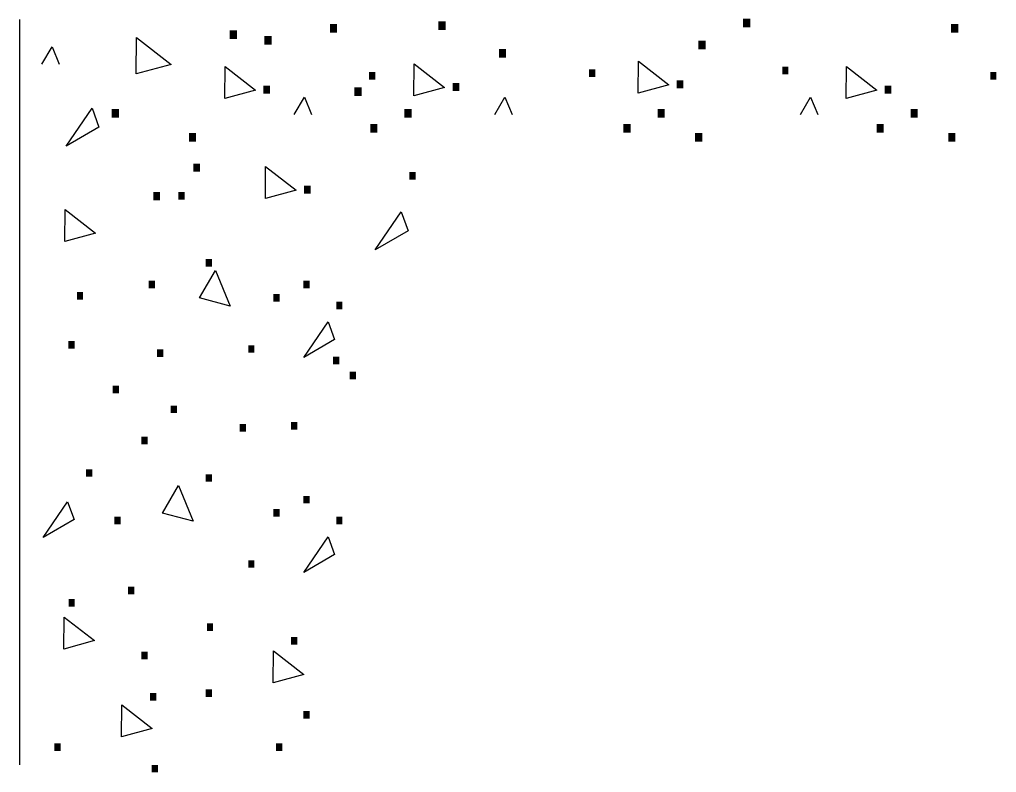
# Model space of a CAD drawing. Extents: x -881 to -726, y 593 to 666.
# Drawn here: x -772.0446 to -771.7501, y 610.5423 to 610.7694 of the extents above; entities that cross this region are included whole.
import ezdxf

# ---------------------------------------------------------------- set-up
doc = ezdxf.new("R2010")
doc.units = 0
doc.layers.add('es_DETAIL', color=7, linetype='Continuous')

msp = doc.modelspace()

# ---------------------------------------------------------------- linework, layer by layer
at = {"layer": 'es_DETAIL'}
msp.add_line((-772.04456, 610.76939), (-772.04456, 610.54456), dxfattribs=at)
for points in [[(-772.00939, 610.75298), (-772.00931, 610.76395), (-771.99884, 610.75585)], [(-771.98266, 610.74558), (-771.98259, 610.7552), (-771.97341, 610.7481)], [(-771.92566, 610.74639), (-771.92559, 610.75602), (-771.91642, 610.74892)], [(-771.85808, 610.74721), (-771.85801, 610.75683), (-771.84883, 610.74973)], [(-771.79538, 610.74558), (-771.79531, 610.7552), (-771.78613, 610.7481)], [(-772.03053, 610.73124), (-772.02271, 610.74271), (-772.02063, 610.73698)], [(-771.97045, 610.71544), (-771.97037, 610.72506), (-771.9612, 610.71796)], [(-772.03091, 610.70247), (-772.03084, 610.71209), (-772.02166, 610.70499)], [(-771.93734, 610.69997), (-771.92954, 610.71143), (-771.92745, 610.7057)], [(-771.99032, 610.68541), (-771.98545, 610.69371), (-771.98106, 610.68297)], [(-771.95887, 610.6675), (-771.95155, 610.67824), (-771.9496, 610.67287)], [(-772.00148, 610.62056), (-771.9966, 610.62885), (-771.99221, 610.61812)], [(-772.0374, 610.61319), (-772.03009, 610.62392), (-772.02814, 610.61856)], [(-771.95887, 610.60265), (-771.95155, 610.61338), (-771.9496, 610.60801)], [(-772.0312, 610.57954), (-772.03112, 610.58916), (-772.02195, 610.58206)], [(-771.96811, 610.56937), (-771.96804, 610.57899), (-771.95887, 610.57189)], [(-772.0138, 610.55308), (-772.01373, 610.56271), (-772.00455, 610.55561)]]:
    msp.add_lwpolyline(points, close=True, dxfattribs=at)
for points in [[(-772.03784, 610.75596), (-772.03476, 610.76119), (-772.03263, 610.75596)], [(-771.96176, 610.74073), (-771.95868, 610.74596), (-771.95655, 610.74073)], [(-771.90132, 610.74073), (-771.89824, 610.74596), (-771.8961, 610.74073)], [(-771.80917, 610.74073), (-771.80609, 610.74596), (-771.80394, 610.74073)]]:
    msp.add_lwpolyline(points, dxfattribs=at)

# ---------------------------------------------------------------- texts
for height, p in [(0.01687, (-771.95308, 610.76543)), (0.01687, (-771.92033, 610.76625)), (0.01687, (-771.82849, 610.76706)), (0.01687, (-771.7658, 610.76543)), (0.01687, (-771.98326, 610.76355)), (0.01687, (-771.97281, 610.76179)), (0.01687, (-771.84197, 610.76039)), (0.01687, (-771.9021, 610.75792)), (0.01479, (-771.81645, 610.75291)), (0.01479, (-771.94103, 610.75128)), (0.01479, (-771.87471, 610.75209)), (0.01479, (-771.75375, 610.75128)), (0.0158, (-771.97295, 610.74699)), (0.0158, (-771.91596, 610.7478)), (0.0158, (-771.84837, 610.74861)), (0.0158, (-771.78568, 610.74699)), (0.01687, (-771.94568, 610.74631)), (0.01687, (-772.01882, 610.73979)), (0.01687, (-771.93058, 610.73979)), (0.01687, (-771.85429, 610.73979)), (0.01687, (-771.77799, 610.73979)), (0.01687, (-771.94086, 610.73529)), (0.01687, (-771.86457, 610.73529)), (0.01687, (-771.78827, 610.73529)), (0.01687, (-771.99556, 610.73256)), (0.01687, (-771.84297, 610.73256)), (0.01687, (-771.76668, 610.73256)), (0.0158, (-771.99414, 610.72347)), (0.01479, (-771.92882, 610.72113)), (0.0158, (-772.00612, 610.71489)), (0.01479, (-771.9985, 610.7151)), (0.0158, (-771.96074, 610.71684)), (0.01479, (-771.99021, 610.69482)), (0.01479, (-772.00745, 610.6883)), (0.01479, (-771.96081, 610.6883)), (0.01479, (-772.02909, 610.68489)), (0.01479, (-771.96982, 610.68435)), (0.01479, (-771.9509, 610.68196)), (0.01479, (-772.03161, 610.67017)), (0.01479, (-772.00488, 610.66762)), (0.01479, (-771.97744, 610.66888)), (0.01479, (-771.95188, 610.66542)), (0.01479, (-771.9468, 610.66085)), (0.01479, (-772.01826, 610.65669)), (0.01479, (-772.0008, 610.65068)), (0.01479, (-771.97998, 610.64507)), (0.01479, (-771.96452, 610.64572)), (0.01479, (-772.00962, 610.64129)), (0.01479, (-772.02632, 610.63147)), (0.01479, (-771.99021, 610.62997)), (0.01479, (-771.96081, 610.62344)), (0.01479, (-771.96982, 610.61949)), (0.01479, (-772.01778, 610.61711)), (0.01479, (-771.9509, 610.61711)), (0.01479, (-771.97744, 610.60403)), (0.01479, (-772.01368, 610.596)), (0.01479, (-772.03159, 610.59234)), (0.01479, (-771.9899, 610.58496)), (0.01479, (-771.96452, 610.58087)), (0.01479, (-772.00962, 610.57644)), (0.01479, (-771.99021, 610.56511)), (0.01479, (-772.007, 610.564)), (0.01479, (-771.96081, 610.55858)), (0.01479, (-772.03589, 610.54883)), (0.01479, (-771.96901, 610.54883)), (0.01479, (-772.0065, 610.5423))]:
    msp.add_text('.', height=height, dxfattribs=at).set_placement(p)

doc.saveas('drawing.dxf')
